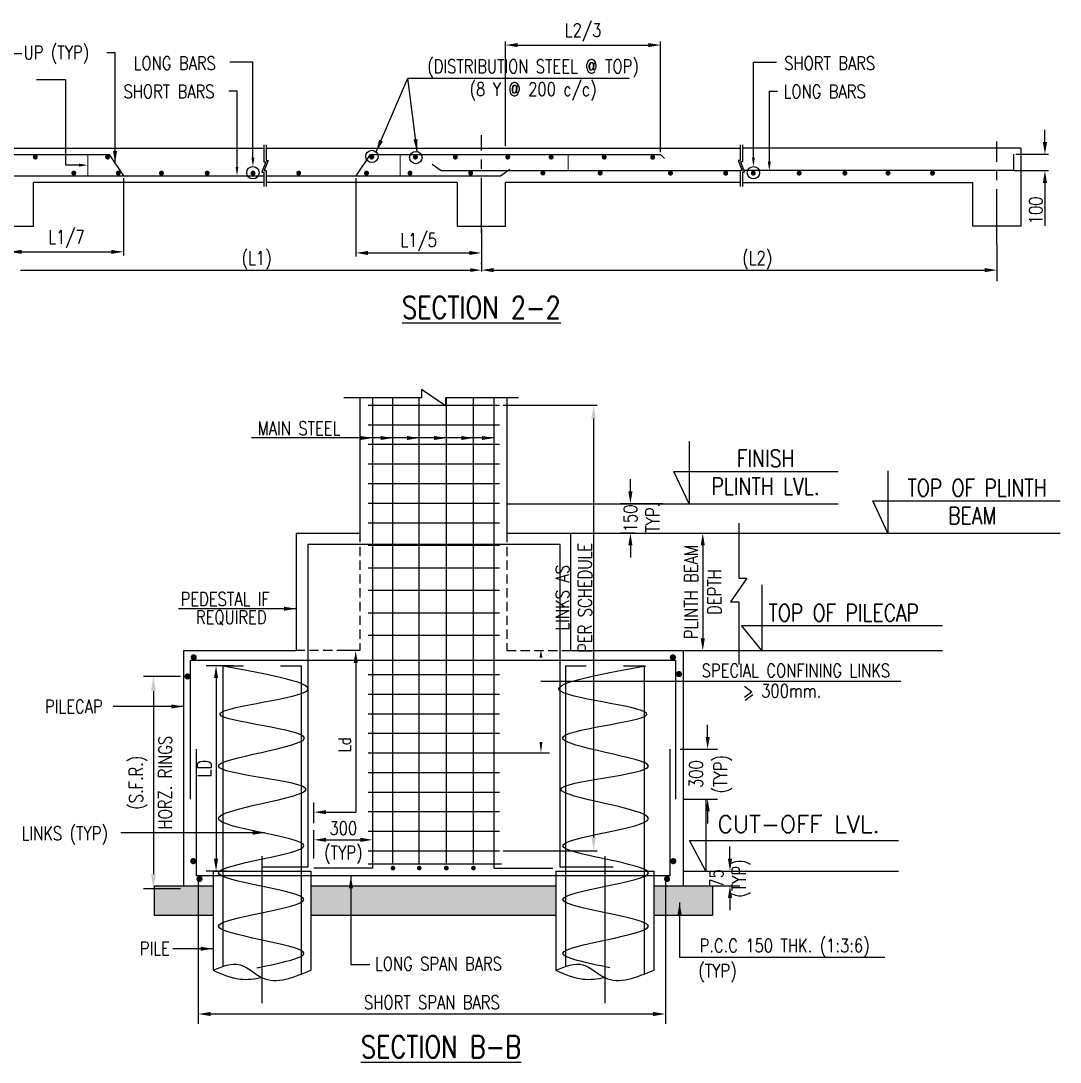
# Model space of a CAD drawing. Extents: x 482149 to 629471, y -388107 to -272741.
# Drawn here: x 585690 to 606910, y -329264 to -308000 of the extents above; entities that cross this region are included whole.
import ezdxf
from ezdxf.enums import TextEntityAlignment as Align
from ezdxf.lldxf.tags import DXFTag

# ---------------------------------------------------------------- set-up
doc = ezdxf.new("R2010")
doc.units = 0
doc.header["$LTSCALE"] = 500
doc.header["$MEASUREMENT"] = 0
doc.linetypes.add('CENTER2', pattern=[1.125, 0.75, -0.125, 0.125, -0.125])
doc.linetypes.add('HIDDEN2', pattern=[0.1875, 0.125, -0.0625])
doc.layers.get('DEFPOINTS').update_dxf_attribs({"color": 4})
for name, color, linetype in [('CEN', 8, 'CENTER'), ('CENTERLINE', 8, 'CENTER2'), ('COL', 1, 'Continuous'), ('DIM', 5, 'Continuous'), ('DIM1', 5, 'Continuous'), ('dimention', 7, 'Continuous'), ('hat', 8, 'Continuous'), ('level', 3, 'Continuous'), ('LEVEL SECTION', 3, 'Continuous'), ('LINK', 2, 'Continuous'), ('other', 5, 'Continuous'), ('P.C.C', 8, 'Continuous'), ('S- PILE', 2, 'HIDDEN'), ('S-CONCRET LINE', 4, 'Continuous'), ('S-DIM-1', 5, 'Continuous'), ('S-R.C.C. PILE', 2, 'HIDDEN'), ('S-R.C.C. PILE CAP', 40, 'Continuous'), ('S-REINFORCEMENT', 6, 'Continuous'), ('S-TEXT-1', 4, 'Continuous'), ('S-TITLE', 6, 'Continuous'), ('TEXT NORMAL', 4, 'Continuous'), ('TXT', 4, 'Continuous'), ('TXT1', 2, 'Continuous')]:
    doc.layers.add(name, color=color, linetype=linetype)
doc.layers.add('FOOTING TEXT', color=1, linetype='Continuous', lineweight=9)
doc.layers.add('LINE', color=253, linetype='Continuous', lineweight=18)
doc.styles.add('ROMAND', font='simplex.shx')
doc.styles.add('ROMANS', font='simplex.shx', dxfattribs={"width": 0.8, "height": 275, "bigfont": 'bigfont.shx'})
doc.styles.add('ROMANS22', font='simplex.shx', dxfattribs={"width": 0.8})
tags = doc.linetypes.add('CENTER', pattern=[2, 1.25, -0.25, 0.25, -0.25]).pattern_tags.tags
tags[10:11] = [DXFTag(74, 4), DXFTag(75, 0), DXFTag(340, '0'), DXFTag(46, 1.0), DXFTag(50, 0.0), DXFTag(44, 0.0), DXFTag(45, 0.0)]
tags[8:9] = [DXFTag(74, 4), DXFTag(75, 0), DXFTag(340, '0'), DXFTag(46, 1.0), DXFTag(50, 0.0), DXFTag(44, 0.0), DXFTag(45, 0.0)]
tags[6:7] = [DXFTag(74, 4), DXFTag(75, 0), DXFTag(340, '0'), DXFTag(46, 1.0), DXFTag(50, 0.0), DXFTag(44, 0.0), DXFTag(45, 0.0)]
tags[4:5] = [DXFTag(74, 4), DXFTag(75, 0), DXFTag(340, '0'), DXFTag(46, 1.0), DXFTag(50, 0.0), DXFTag(44, 0.0), DXFTag(45, 0.0)]
tags = doc.linetypes.add('HIDDEN', pattern=[0.375, 0.25, -0.125]).pattern_tags.tags
tags[6:7] = [DXFTag(74, 4), DXFTag(75, 0), DXFTag(340, '0'), DXFTag(46, 1.0), DXFTag(50, 0.0), DXFTag(44, 0.0), DXFTag(45, 0.0)]
tags[4:5] = [DXFTag(74, 4), DXFTag(75, 0), DXFTag(340, '0'), DXFTag(46, 1.0), DXFTag(50, 0.0), DXFTag(44, 0.0), DXFTag(45, 0.0)]
doc.dimstyles.new('5', dxfattribs={"dimtxt": 250, "dimasz": 250, "dimexe": 60, "dimexo": 60, "dimgap": 150, "dimtad": 1, "dimdec": 0, "dimlfac": 0.2, "dimzin": 0, "dimdsep": 46, "dimtxsty": 'ROMANS', "dimcen": -250, "dimclrd": 5, "dimclre": 5, "dimclrt": 4, "dimadec": 0, "dimazin": 0, "dimtfac": 1, "dimtdec": 0, "dimtix": 1, "dimtofl": 0, "dimtmove": 2, "dimatfit": 3, "dimfxl": 0, "dimtolj": 1, "dimtzin": 0, "dimarcsym": 0})
doc.dimstyles.new('Copy of INT2TIMES', dxfattribs={"dimtxt": 300, "dimasz": 275, "dimexe": 75, "dimexo": 75, "dimgap": 40, "dimtad": 1, "dimdec": 0, "dimlfac": 0.5, "dimrnd": 5, "dimzin": 0, "dimdsep": 46, "dimtxsty": 'ROMANS', "dimcen": -1, "dimclrd": 5, "dimclre": 5, "dimclrt": 4, "dimadec": 0, "dimazin": 0, "dimtfac": 1, "dimtdec": 0, "dimtix": 1, "dimtofl": 0, "dimtmove": 2, "dimatfit": 3, "dimfxl": 0, "dimtolj": 1, "dimtzin": 0, "dimarcsym": 0})
doc.dimstyles.new('Copy(2) of Standard', dxfattribs={"dimtxt": 300, "dimasz": 250, "dimexe": 75, "dimexo": 50, "dimgap": 50, "dimtad": 1, "dimdec": 0, "dimrnd": 5, "dimzin": 0, "dimdsep": 46, "dimtxsty": 'ROMANS', "dimcen": 0, "dimclrd": 5, "dimclre": 5, "dimclrt": 4, "dimadec": 0, "dimazin": 0, "dimtfac": 1, "dimtdec": 0, "dimtofl": 0, "dimtmove": 0, "dimatfit": 3, "dimfxl": 0, "dimtolj": 1, "dimtzin": 0, "dimarcsym": 0})
doc.dimstyles.new('DIM 4-100', dxfattribs={"dimscale": 100, "dimtxt": 2.5, "dimasz": 2.5, "dimexe": 1, "dimexo": 1, "dimgap": 1, "dimtad": 1, "dimdec": 0, "dimlfac": 0.25, "dimzin": 0, "dimdsep": 46, "dimtxsty": 'ROMANS22', "dimcen": 2.5, "dimclrd": 5, "dimclre": 5, "dimclrt": 4, "dimadec": 0, "dimazin": 0, "dimtfac": 1, "dimtdec": 0, "dimtmove": 0, "dimatfit": 3, "dimfxl": 0, "dimtolj": 1, "dimtzin": 0, "dimarcsym": 0})
doc.dimstyles.new('dim100', dxfattribs={"dimtxt": 250, "dimasz": 250, "dimexe": 200, "dimexo": 200, "dimgap": 100, "dimtad": 1, "dimdec": 0, "dimzin": 0, "dimdsep": 46, "dimtxsty": 'ROMANS', "dimcen": 0, "dimclrd": 5, "dimclre": 5, "dimclrt": 4, "dimadec": 0, "dimazin": 0, "dimtfac": 1, "dimtdec": 0, "dimtix": 1, "dimtofl": 0, "dimtmove": 2, "dimatfit": 3, "dimfxl": 0, "dimtolj": 1, "dimtzin": 0, "dimlwd": -1, "dimlwe": -1, "dimarcsym": 0})
doc.dimstyles.new('dim25', dxfattribs={"dimtxt": 250, "dimasz": 250, "dimexe": 200, "dimexo": 200, "dimgap": 100, "dimtad": 1, "dimdec": 0, "dimlfac": 0.25, "dimzin": 0, "dimdsep": 46, "dimtxsty": 'ROMANS', "dimcen": 0, "dimclrd": 5, "dimclre": 5, "dimclrt": 4, "dimadec": 0, "dimazin": 0, "dimtfac": 1, "dimtdec": 0, "dimtix": 1, "dimtofl": 0, "dimtmove": 2, "dimatfit": 3, "dimfxl": 0, "dimtolj": 1, "dimtzin": 0, "dimlwd": -1, "dimlwe": -1, "dimarcsym": 0})
doc.dimstyles.new('dim33.33', dxfattribs={"dimtxt": 250, "dimasz": 250, "dimexe": 200, "dimexo": 200, "dimgap": 100, "dimtad": 1, "dimdec": 0, "dimlfac": 0.333331, "dimzin": 0, "dimdsep": 46, "dimtxsty": 'ROMANS', "dimcen": 0, "dimclrd": 5, "dimclre": 5, "dimclrt": 4, "dimadec": 0, "dimazin": 0, "dimtfac": 1, "dimtdec": 0, "dimtix": 1, "dimtofl": 0, "dimtmove": 2, "dimatfit": 3, "dimfxl": 0, "dimtolj": 1, "dimtzin": 0, "dimlwd": -1, "dimlwe": -1, "dimarcsym": 0})
doc.dimstyles.new('INT1', dxfattribs={"dimtxt": 250, "dimasz": 250, "dimexe": 150, "dimexo": 60, "dimgap": 75, "dimtad": 1, "dimdec": 0, "dimzin": 0, "dimdsep": 46, "dimtxsty": 'ROMANS', "dimcen": -250, "dimclrd": 5, "dimclre": 5, "dimclrt": 4, "dimadec": 0, "dimazin": 0, "dimtfac": 1, "dimtdec": 0, "dimtix": 1, "dimtofl": 0, "dimtmove": 2, "dimatfit": 3, "dimfxl": 0, "dimtolj": 1, "dimtzin": 0, "dimarcsym": 0})

# ---------------------------------------------------------------- blocks, each defined once
blk = doc.blocks.new('*D193')
at = {"layer": 'DEFPOINTS', "color": 0}
for p in [(598136, -317861), (598998, -317861), (598425, -318461)]:
    blk.add_point(p, dxfattribs=at)
at = {"layer": 'S-DIM-1', "color": 5}
for p, q in [((598136, -317611), (598136, -317361)), ((598798, -317861), (597936, -317861)), ((598225, -318461), (597936, -318461)), ((598136, -318711), (598136, -318961))]:
    blk.add_line(p, q, dxfattribs=at)
for points in [[(598094, -317611), (598178, -317611), (598136, -317861)], [(598178, -318711), (598094, -318711), (598136, -318461)]]:
    blk.add_solid(points, dxfattribs=at)
at = {"layer": 'S-DIM-1', "color": 4, "insert": (598136, -318161), "char_height": 275, "attachment_point": 5, "rotation": 90, "style": 'ROMANS'}
blk.add_mtext('\\A1;150', dxfattribs=at)
blk = doc.blocks.new('*D194')
at = {"layer": 'DEFPOINTS', "color": 0}
for p in [(589313, -325364), (598850, -325364), (598850, -328280)]:
    blk.add_point(p, dxfattribs=at)
at = {"layer": 'S-DIM-1', "color": 5}
for p, q in [((589313, -325564), (589313, -328480)), ((598850, -325564), (598850, -328480)), ((589563, -328280), (598600, -328280))]:
    blk.add_line(p, q, dxfattribs=at)
for points in [[(589563, -328239), (589563, -328322), (589313, -328280)], [(598600, -328322), (598600, -328239), (598850, -328280)]]:
    blk.add_solid(points, dxfattribs=at)
at = {"layer": 'S-DIM-1', "color": 4, "insert": (594082, -328043), "char_height": 275, "attachment_point": 5, "style": 'ROMANS'}
blk.add_mtext('\\A1;SHORT SPAN BARS', dxfattribs=at)
blk = doc.blocks.new('*D195')
at = {"layer": 'DEFPOINTS', "color": 0}
for p in [(590234, -321171), (589676, -325361), (590092, -325361)]:
    blk.add_point(p, dxfattribs=at)
at = {"layer": 'S-DIM-1', "color": 5}
for p, q in [((590034, -321171), (589476, -321171)), ((589676, -321421), (589676, -325111)), ((589892, -325361), (589476, -325361))]:
    blk.add_line(p, q, dxfattribs=at)
for points in [[(589717, -321421), (589634, -321421), (589676, -321171)], [(589634, -325111), (589717, -325111), (589676, -325361)]]:
    blk.add_solid(points, dxfattribs=at)
at = {"layer": 'S-DIM-1', "color": 4, "insert": (589438, -323266), "char_height": 275, "attachment_point": 5, "rotation": 90, "style": 'ROMANS'}
blk.add_mtext('\\A1;LD', dxfattribs=at)
blk = doc.blocks.new('*D196')
at = {"layer": 'DEFPOINTS', "color": 0}
for p in [(599214, -325361), (600169, -325361), (599214, -325661)]:
    blk.add_point(p, dxfattribs=at)
at = {"layer": 'S-DIM-1', "color": 5}
for p, q in [((600169, -325111), (600169, -324861)), ((599414, -325361), (600369, -325361)), ((599414, -325661), (600369, -325661)), ((600169, -325911), (600169, -326161))]:
    blk.add_line(p, q, dxfattribs=at)
for points in [[(600127, -325111), (600211, -325111), (600169, -325361)], [(600211, -325911), (600127, -325911), (600169, -325661)]]:
    blk.add_solid(points, dxfattribs=at)
at = {"layer": 'S-DIM-1', "color": 4, "insert": (600169, -325511), "char_height": 275, "attachment_point": 5, "rotation": 90, "style": 'ROMANS'}
blk.add_mtext('\\A1;75\\P(TYP)', dxfattribs=at)
blk = doc.blocks.new('*D199')
at = {"layer": 'DEFPOINTS', "color": 0}
for p in [(598955, -318461), (598955, -320861), (599613, -320861)]:
    blk.add_point(p, dxfattribs=at)
at = {"layer": 'S-DIM-1', "color": 5}
for p, q in [((599155, -318461), (599813, -318461)), ((599613, -318711), (599613, -320611)), ((599155, -320861), (599813, -320861))]:
    blk.add_line(p, q, dxfattribs=at)
for points in [[(599655, -318711), (599572, -318711), (599613, -318461)], [(599572, -320611), (599655, -320611), (599613, -320861)]]:
    blk.add_solid(points, dxfattribs=at)
at = {"layer": 'S-DIM-1', "color": 4, "char_height": 275, "attachment_point": 5, "rotation": 90, "style": 'ROMANS'}
for s, insert in [('\\A1;PLINTH BEAM ', (599376, -319661)), ('DEPTH', (599851, -319661))]:
    blk.add_mtext(s, dxfattribs=dict(at, insert=insert))
blk = doc.blocks.new('*D200')
at = {"layer": 'DEFPOINTS', "color": 0}
for p in [(592874, -324724), (591674, -325302), (592874, -325302)]:
    blk.add_point(p, dxfattribs=at)
at = {"layer": 'S-DIM-1', "color": 5}
for p, q in [((591674, -325102), (591674, -324524)), ((592874, -325102), (592874, -324524)), ((591924, -324724), (592624, -324724))]:
    blk.add_line(p, q, dxfattribs=at)
for points in [[(591924, -324682), (591924, -324765), (591674, -324724)], [(592624, -324765), (592624, -324682), (592874, -324724)]]:
    blk.add_solid(points, dxfattribs=at)
at = {"layer": 'S-DIM-1', "color": 4, "char_height": 275, "attachment_point": 5, "style": 'ROMANS'}
for s, insert in [('\\A1;300', (592274, -324486)), ('(TYP)', (592274, -325033))]:
    blk.add_mtext(s, dxfattribs=dict(at, insert=insert))
blk = doc.blocks.new('*D208')
at = {"layer": 'DEFPOINTS', "color": 0}
for p in [(595462, -315848), (595462, -324948), (597385, -324948)]:
    blk.add_point(p, dxfattribs=at)
at = {"layer": 'DIM', "color": 5, "lineweight": -2, "ltscale": 2}
for p, q in [((595537, -315848), (597460, -315848)), ((597385, -316123), (597385, -324673)), ((595537, -324948), (597460, -324948))]:
    blk.add_line(p, q, dxfattribs=at)
at = {"layer": 'DIM', "color": 5}
for points in [[(597431, -316123), (597339, -316123), (597385, -315848)], [(597339, -324673), (597431, -324673), (597385, -324948)]]:
    blk.add_solid(points, dxfattribs=at)
at = {"layer": 'DIM', "color": 4, "insert": (596979, -319780), "char_height": 275, "attachment_point": 5, "rotation": 90, "style": 'ROMANS'}
blk.add_mtext('\\A1;LINKS AS \\PPER SCHEDULE', dxfattribs=at)
blk = doc.blocks.new('*D209')
at = {"layer": 'DEFPOINTS', "color": 0}
for p in [(598949, -322874), (599713, -322874), (599014, -323891)]:
    blk.add_point(p, dxfattribs=at)
at = {"layer": 'S-DIM-1', "color": 5}
for p, q in [((599713, -322624), (599713, -322374)), ((599149, -322874), (599913, -322874)), ((599214, -323891), (599913, -323891)), ((599713, -324141), (599713, -324391))]:
    blk.add_line(p, q, dxfattribs=at)
for points in [[(599672, -322624), (599755, -322624), (599713, -322874)], [(599755, -324141), (599672, -324141), (599713, -323891)]]:
    blk.add_solid(points, dxfattribs=at)
at = {"layer": 'S-DIM-1', "color": 4, "char_height": 275, "attachment_point": 5, "rotation": 90, "style": 'ROMANS'}
for s, insert in [('\\A1;300', (599476, -323382)), ('(TYP)', (600023, -323382))]:
    blk.add_mtext(s, dxfattribs=dict(at, insert=insert))
blk = doc.blocks.new('*D210')
at = {"layer": 'DEFPOINTS', "color": 0}
for p in [(589150, -321388), (588398, -325722), (589150, -325722)]:
    blk.add_point(p, dxfattribs=at)
at = {"layer": 'DIM1', "color": 5, "linetype": 'ByBlock'}
for p, q in [((588950, -321388), (588198, -321388)), ((588398, -321688), (588398, -325422)), ((588950, -325722), (588198, -325722))]:
    blk.add_line(p, q, dxfattribs=at)
at = {"layer": 'DIM1', "color": 5}
for points in [[(588448, -321688), (588348, -321688), (588398, -321388)], [(588348, -325422), (588448, -325422), (588398, -325722)]]:
    blk.add_solid(points, dxfattribs=at)
at = {"layer": 'DIM1', "color": 4, "char_height": 275, "attachment_point": 5, "rotation": 90, "style": 'ROMANS'}
for s, insert in [('HORZ. RINGS', (588636, -323555)), ('\\A1;(S.F.R.)', (588089, -323555))]:
    blk.add_mtext(s, dxfattribs=dict(at, insert=insert))
blk = doc.blocks.new('*D467')
at = {"layer": 'DEFPOINTS', "color": 0}
for p in [(605619, -312530), (595094, -313121), (605619, -313091)]:
    blk.add_point(p, dxfattribs=at)
at = {"layer": 'DIM', "color": 5, "lineweight": -2}
for p, q in [((605619, -312680), (605619, -313241)), ((595094, -312971), (595094, -312941)), ((595344, -313091), (605369, -313091))]:
    blk.add_line(p, q, dxfattribs=at)
at = {"layer": 'DIM', "color": 5}
for points in [[(595344, -313049), (595344, -313133), (595094, -313091)], [(605369, -313133), (605369, -313049), (605619, -313091)]]:
    blk.add_solid(points, dxfattribs=at)
blk = doc.blocks.new('*D468')
at = {"layer": 'DEFPOINTS', "color": 0}
for p in [(598753, -308496), (595584, -310603), (598753, -310731)]:
    blk.add_point(p, dxfattribs=at)
at = {"layer": 'TXT', "color": 5, "linetype": 'ByBlock', "lineweight": -2}
for p, q in [((595584, -310553), (595584, -308421)), ((598753, -310681), (598753, -308421))]:
    blk.add_line(p, q, dxfattribs=at)
at = {"layer": 'TXT', "color": 5, "lineweight": -2}
blk.add_line((595834, -308496), (598503, -308496), dxfattribs=at)
at = {"layer": 'TXT', "color": 5}
for points in [[(595834, -308454), (595834, -308537), (595584, -308496)], [(598503, -308537), (598503, -308454), (598753, -308496)]]:
    blk.add_solid(points, dxfattribs=at)
at = {"layer": 'TXT', "color": 4, "insert": (597169, -308236), "char_height": 275, "attachment_point": 5, "style": 'ROMANS'}
blk.add_mtext('\\A1;{L2/3}', dxfattribs=at)
blk = doc.blocks.new('*D469')
at = {"layer": 'DEFPOINTS', "color": 0}
for p in [(592531, -311163), (595094, -312193), (595094, -312740)]:
    blk.add_point(p, dxfattribs=at)
at = {"layer": 'DIM', "color": 5, "lineweight": -2}
for p, q in [((592531, -311213), (592531, -312815)), ((595094, -312243), (595094, -312815)), ((592781, -312740), (594844, -312740))]:
    blk.add_line(p, q, dxfattribs=at)
at = {"layer": 'DIM', "color": 5}
for points in [[(592781, -312699), (592781, -312782), (592531, -312740)], [(594844, -312782), (594844, -312699), (595094, -312740)]]:
    blk.add_solid(points, dxfattribs=at)
at = {"layer": 'DIM', "color": 4, "insert": (593812, -312521), "char_height": 275, "attachment_point": 5, "style": 'ROMANS'}
blk.add_mtext('\\A1;L1/5', dxfattribs=at)
blk = doc.blocks.new('*D470')
at = {"layer": 'DEFPOINTS', "color": 0}
for p in [(587785, -311163), (585458, -312562), (587785, -312718)]:
    blk.add_point(p, dxfattribs=at)
at = {"layer": 'DIM', "color": 5, "lineweight": -2}
for p, q in [((587785, -311213), (587785, -312793)), ((585458, -312612), (585458, -312793)), ((585708, -312718), (587535, -312718))]:
    blk.add_line(p, q, dxfattribs=at)
at = {"layer": 'DIM', "color": 5}
for points in [[(585708, -312677), (585708, -312760), (585458, -312718)], [(587535, -312760), (587535, -312677), (587785, -312718)]]:
    blk.add_solid(points, dxfattribs=at)
at = {"layer": 'DIM', "color": 4, "insert": (586621, -312459), "char_height": 275, "attachment_point": 5, "style": 'ROMANS'}
blk.add_mtext('\\A1;{L1/7}', dxfattribs=at)
blk = doc.blocks.new('*D473')
at = {"layer": 'DEFPOINTS', "color": 0}
for p in [(605957, -310725), (605912, -311060), (606599, -311060)]:
    blk.add_point(p, dxfattribs=at)
at = {"layer": 'DIM', "color": 5, "lineweight": -2}
for p, q in [((606599, -310475), (606599, -310225)), ((606007, -310725), (606674, -310725)), ((605962, -311060), (606674, -311060)), ((606599, -311310), (606599, -312184))]:
    blk.add_line(p, q, dxfattribs=at)
at = {"layer": 'DIM', "color": 5}
for points in [[(606557, -310475), (606641, -310475), (606599, -310725)], [(606641, -311310), (606557, -311310), (606599, -311060)]]:
    blk.add_solid(points, dxfattribs=at)
at = {"layer": 'DIM', "color": 4, "insert": (606412, -311872), "char_height": 275, "attachment_point": 5, "rotation": 90, "style": 'ROMANS'}
blk.add_mtext('\\A1;100', dxfattribs=at)

msp = doc.modelspace()

# ---------------------------------------------------------------- hatches: boundary and pattern name
at = {"layer": 'P.C.C', "linetype": 'Continuous'}
h = msp.add_hatch(dxfattribs=at)
h.set_pattern_fill('AR-CONC', color=8, scale=60, style=0)
h.set_pattern_definition([(50, (-933148.6, -495933.2), (430.35611, -37.65128), [45, -495]), (355, (-933148.6, -495933.2), (-83.2508, 451.31528), [36, -396]), (100.4514, (-933112.75, -495936.35), (347.10563, 413.66373), [38.24411, -420.68527]), (46.1842, (-933148.6, -495813.2), (640.34463, -99.3114), [67.5, -742.5]), (96.6356, (-933095.25, -495821.5), (560.79762, 584.47072), [57.36617, -631.0278]), (351.1842, (-933148.6, -495813.2), (560.79717, 584.47116), [54, -594]), (21, (-933088.6, -495843.2), (358.14423, -241.571334), [45, -495]), (326, (-933088.6, -495843.2), (145.9892, 435.09003), [36, -396]), (71.4514, (-933058.77, -495863.34), (504.13358, 193.5183), [38.24411, -420.68527]), (37.5, (-933148.62, -495933.21), (7.295913, 199.736312), [0, -391.2, 0, -402, 0, -397.5]), (7.5, (-933148.62, -495933.2), (157.841722, 236.647027), [0, -229.2, 0, -382.2, 0, -151.5]), (327.5, (-933282.42, -495933.21), (320.293462, -13.532923), [0, -150, 0, -468, 0, -621]), (317.5, (-933342.42, -495933.2), (349.9117, 60.06299), [0, -195, 0, -310.8, 0, -441])])
h.paths.add_polyline_path([(596614.181, -326260.992), (596614.181, -325660.992), (591614.181, -325660.992), (591614.181, -326260.992)])
h.paths.add_polyline_path([(589614.181, -326260.992), (589614.181, -325660.992), (589014.181, -325660.992), (588414.181, -325660.992), (588414.181, -326260.992)])
h.paths.add_polyline_path([(598614.181, -326260.992), (599814.181, -326260.992), (599814.181, -325660.992), (599214.181, -325660.992), (598614.181, -325660.992)])

# ---------------------------------------------------------------- linework, layer by layer
at = {"layer": 'CEN', "linetype": 'Continuous'}
msp.add_line((595461.989, -322947.83), (596480.989, -322947.83), dxfattribs=at)
at = {"layer": 'CENTERLINE', "ltscale": 3}
for p, q in [((595093.528, -312333.063), (595093.528, -310335.781)), ((605619.281, -312565.988), (605619.281, -310461.265))]:
    msp.add_line(p, q, dxfattribs=at)
at = {"layer": 'COL', "linetype": 'Continuous', "const_width": 48}
for points in [[(593261.957, -325301.992, 1), (593309.957, -325301.992, 1)], [(593800.374, -325301.992, 1), (593848.374, -325301.992, 1)], [(594355.2, -325301.992, 1), (594403.2, -325301.992, 1)], [(594907.812, -325301.992, 1), (594955.812, -325301.992, 1)]]:
    msp.add_lwpolyline(points, format="xyb", close=True, dxfattribs=at)
at = {"layer": 'DIM', "color": 5}
for p, q in [((590429.372, -308841.349), (589959.202, -308841.349)), ((600647.424, -308841.349), (601117.594, -308841.349)), ((586606.867, -309207.425), (586013.764, -309207.425)), ((590103.993, -309433.986), (589936.435, -309433.986)), ((600972.804, -309433.986), (601140.362, -309433.986)), ((586880.369, -310946.94), (586606.867, -310946.94)), ((592515.316, -320860.992), (592328.316, -320860.992)), ((592528.316, -321110.992), (592528.316, -324159.205)), ((591674.181, -324385.208), (591674.181, -323959.205)), ((591924.181, -324159.205), (592528.316, -324159.205))]:
    msp.add_line(p, q, dxfattribs=at)
at = {"layer": 'DIM'}
for p, q in [((590429.372, -310795.016), (590429.372, -308841.349)), ((600647.424, -310795.016), (600647.424, -308841.349)), ((586606.867, -310946.94), (586606.867, -309207.425)), ((590103.993, -310982.383), (590103.993, -309433.986)), ((600972.804, -310876.971), (600972.804, -309433.986)), ((595093.528, -312580.64), (595093.528, -313120.99)), ((585683.443, -313090.905), (594867.6, -313090.905)), ((596310.021, -321484.359), (603655.844, -321484.359))]:
    msp.add_line(p, q, dxfattribs=at)
at = {"layer": 'DIM', "color": 8}
for points in [[(590651.648, -310529.64), (590651.648, -310882.728), (590692.319, -310882.728), (590612.627, -311088.416), (590651.648, -311088.416), (590651.648, -311385.64)], [(590698.148, -310529.591), (590698.148, -310853.228), (590738.819, -310853.228), (590659.127, -311058.916), (590698.148, -311058.916), (590698.148, -311385.407)], [(600378.648, -310529.591), (600378.648, -310853.228), (600337.978, -310853.228), (600417.67, -311058.916), (600378.648, -311058.916), (600378.648, -311385.407)], [(600425.148, -310529.64), (600425.148, -310882.728), (600384.478, -310882.728), (600464.17, -311088.416), (600425.148, -311088.416), (600425.148, -311385.64)], [(595848.122, -315695.334), (594357.589, -315695.334), (594357.589, -315861.699), (593870.773, -315528.97), (593870.773, -315695.334), (592282.478, -315695.334)]]:
    msp.add_lwpolyline(points, dxfattribs=at)
at = {"layer": 'DIM', "flags": 128}
msp.add_lwpolyline([(596310.021, -322724.553, 61.213, 0, 0), (596310.021, -322947.83, 0, 0, 0), (596310.021, -321835.798, 0, 0, 0), (596310.021, -320848.113, 0, 61.213, 0), (596310.021, -321001.043, 0, 0, 0)], format="xyseb", dxfattribs=at)
at = {"layer": 'DIM'}
msp.add_solid([(594867.6, -313053.243), (594867.6, -313128.552), (595093.528, -313090.905)], dxfattribs=at)
at = {"layer": 'DIM', "color": 5}
for points in [[(592486.649, -321110.992), (592569.982, -321110.992), (592528.316, -320860.992)], [(591924.181, -324117.539), (591924.181, -324200.872), (591674.181, -324159.205)]]:
    msp.add_solid(points, dxfattribs=at)
at = {"layer": 'dimention', "color": 5, "linetype": 'ByBlock'}
msp.add_line((605619.281, -312565.988), (605619.281, -313316.82), dxfattribs=at)
at = {"layer": 'dimention', "color": 5}
for points in [[(590399.326, -310795.016), (590459.407, -310795.016), (590429.372, -310975.275)], [(600677.471, -310795.016), (600617.39, -310795.016), (600647.424, -310975.275)], [(590073.949, -310984.869), (590134.039, -310984.869), (590103.993, -311165.137)], [(601002.847, -310879.457), (600942.757, -310879.457), (600972.804, -311059.724)]]:
    msp.add_solid(points, dxfattribs=at)
at = {"layer": 'dimention', "color": 5, "linetype": 'ByBlock'}
msp.add_solid([(605393.354, -313053.243), (605393.354, -313128.552), (605619.281, -313090.905)], dxfattribs=at)
at = {"layer": 'FOOTING TEXT', "ltscale": 120, "const_width": 62.5}
for points in [[(589189.912, -320998.396, -1), (589252.412, -320998.396, -1)], [(599034.08, -320998.396, 1), (598971.58, -320998.396, 1)], [(599097.447, -321339.152, 1), (599159.947, -321339.152, 1)], [(589061.833, -321387.832, 1), (589124.333, -321387.832, 1)], [(589181.05, -325159.511, 1), (589243.55, -325159.511, 1)], [(598980.465, -325159.511, 1), (599042.965, -325159.511, 1)], [(589307.359, -325523.088, 1), (589369.859, -325523.088, 1)], [(598916.615, -325523.088, -1), (598854.115, -325523.088, -1)]]:
    msp.add_lwpolyline(points, format="xyb", close=True, dxfattribs=at)
at = {"layer": 'hat'}
for centre in [(592858.191, -310768.649), (593755.103, -310792.035), (590429.372, -311101.712), (600647.424, -311101.712)]:
    msp.add_circle(centre, 126.431, dxfattribs=at)
at = {"layer": 'level', "color": 2}
for points in [[(599332.301, -316588.199), (599332.301, -317860.992), (599025.369, -317201.355), (602380.723, -317201.355)], [(603394.866, -317188.199), (603394.866, -318460.992), (603087.934, -317801.355), (606910.289, -317801.355)], [(600820.284, -319520.059), (600820.284, -320860.992), (600402.678, -320348.365), (604507.387, -320348.365)]]:
    msp.add_lwpolyline(points, dxfattribs=at)
at = {"layer": 'LEVEL SECTION'}
msp.add_lwpolyline([(599678.282, -323910.466), (599678.282, -325360.992), (599344.197, -324735.905), (603611.685, -324735.905)], dxfattribs=at)
at = {"layer": 'LINE'}
for p, q in [((587060.627, -310731.242), (587060.627, -311162.651)), ((593437.65, -310731.242), (593437.65, -311162.651)), ((596863.367, -310731.242), (596863.367, -311056.557))]:
    msp.add_line(p, q, dxfattribs=at)
at = {"layer": 'LINK'}
for p, q in [((592781.443, -315847.83), (595461.989, -315847.83)), ((592781.443, -316247.83), (595461.989, -316247.83)), ((592781.443, -316647.83), (595461.989, -316647.83)), ((592781.443, -317047.83), (595461.989, -317047.83)), ((592781.443, -317447.83), (595461.989, -317447.83)), ((592781.443, -317847.83), (595461.989, -317847.83)), ((592781.443, -318247.83), (595461.989, -318247.83)), ((592781.443, -318707.83), (595461.989, -318707.83)), ((592781.443, -319167.83), (595461.989, -319167.83)), ((592781.443, -319627.83), (595461.989, -319627.83)), ((592781.443, -320087.83), (595461.989, -320087.83)), ((592781.443, -320547.83), (595461.989, -320547.83)), ((592781.443, -321347.83), (595461.989, -321347.83)), ((592781.443, -321747.83), (595461.989, -321747.83)), ((592781.443, -322147.83), (595461.989, -322147.83)), ((592781.443, -322547.83), (595461.989, -322547.83)), ((592781.443, -322947.83), (595461.989, -322947.83)), ((592781.443, -323347.83), (595461.989, -323347.83)), ((592781.443, -323747.83), (595461.989, -323747.83)), ((592781.443, -324147.83), (595461.989, -324147.83)), ((592781.443, -324547.83), (595461.989, -324547.83)), ((592781.443, -324947.83), (595461.989, -324947.83))]:
    msp.add_line(p, q, dxfattribs=at)
at = {"layer": 'other'}
msp.add_solid([(586880.369, -310916.908), (586880.369, -310976.987), (587060.627, -310946.94)], dxfattribs=at)
at = {"layer": 'P.C.C', "color": 8, "linetype": 'Continuous'}
for p, q in [((588414.181, -325660.992), (588414.181, -326260.992)), ((588414.181, -325660.992), (589014.181, -325660.992)), ((599214.181, -325660.992), (599814.181, -325660.992)), ((599814.181, -325660.992), (599814.181, -326260.992)), ((588414.181, -326260.992), (589614.181, -326260.992)), ((591614.181, -326260.992), (596614.181, -326260.992)), ((598614.181, -326260.992), (599814.181, -326260.992))]:
    msp.add_line(p, q, dxfattribs=at)
at = {"layer": 'S- PILE', "color": 8, "linetype": 'Continuous'}
for points in [[(590509.732, -327336.369), (591470.566, -327035.775), (589725.474, -326489.49), (591470.561, -325943.082), (589725.476, -325396.187), (591470.672, -324847.422), (589723.247, -324290.872), (591513.988, -323691.436), (589724.048, -323221.219), (591480.157, -322645.702), (589758.17, -322167.708), (591507.759, -321697.871), (589779.274, -321173.937)], [(597718.63, -327336.369), (596757.796, -327035.775), (598502.888, -326489.49), (596757.801, -325943.082), (598502.886, -325396.187), (596757.69, -324847.422), (598505.115, -324290.872), (596714.374, -323691.436), (598504.314, -323221.219), (596748.205, -322645.702), (598470.192, -322167.708), (596720.603, -321697.871), (598449.088, -321173.937)]]:
    msp.add_spline(points, degree=3, dxfattribs=at)
at = {"layer": 'S-CONCRET LINE', "color": 130}
for p, q in [((584966.259, -310602.941), (590651.648, -310602.941)), ((590698.148, -310602.941), (600378.648, -310602.941)), ((606110.537, -310602.941), (600425.148, -310602.941)), ((606110.537, -310602.941), (606110.537, -312192.585)), ((585948.762, -312192.585), (585948.762, -311304.256)), ((590651.648, -311304.256), (585948.762, -311304.256)), ((594601.856, -311304.256), (590698.148, -311304.256)), ((594601.856, -311304.256), (594601.856, -312192.585)), ((600378.648, -311304.256), (595584.359, -311304.256)), ((595584.359, -312192.585), (595584.359, -311304.256)), ((600425.148, -311304.256), (605128.034, -311304.256)), ((605128.034, -312192.585), (605128.034, -311304.256)), ((584966.259, -312192.585), (585948.762, -312192.585)), ((594601.856, -312192.585), (595584.359, -312192.585)), ((606110.537, -312192.585), (605128.034, -312192.585))]:
    msp.add_line(p, q, dxfattribs=at)
at = {"layer": 'S-CONCRET LINE', "color": 130, "linetype": 'Continuous'}
for p, q in [((592614.181, -315695.334), (592614.181, -318460.992)), ((595614.181, -315695.334), (595614.181, -318460.992)), ((591314.181, -318460.992), (592614.181, -318460.992)), ((591314.181, -318460.992), (591314.181, -320860.992)), ((595614.181, -318460.992), (596914.181, -318460.992)), ((596914.181, -318460.992), (600348.542, -318460.992)), ((596914.181, -318460.992), (596914.181, -320860.992)), ((589014.181, -320860.992), (591314.181, -320860.992)), ((589014.181, -320860.992), (589014.181, -325660.992)), ((596914.181, -320860.992), (600348.542, -320860.992))]:
    msp.add_line(p, q, dxfattribs=at)
at = {"layer": 'S-CONCRET LINE', "color": 4, "linetype": 'Continuous'}
for p, q in [((599214.181, -320860.992), (599214.181, -325660.992)), ((589014.181, -325660.992), (589614.181, -325660.992)), ((591614.181, -325660.992), (596614.181, -325660.992)), ((598614.181, -325660.992), (599214.181, -325660.992))]:
    msp.add_line(p, q, dxfattribs=at)
at = {"layer": 'S-R.C.C. PILE', "color": 8, "linetype": 'CENTER2', "ltscale": 8}
for p, q in [((590614.181, -325058.593), (590614.181, -328115.579)), ((597614.181, -325058.593), (597614.181, -328115.579))]:
    msp.add_line(p, q, dxfattribs=at)
at = {"layer": 'S-R.C.C. PILE', "color": 8, "linetype": 'HIDDEN', "ltscale": 2}
for p, q in [((589614.181, -325360.992), (589614.181, -327385.43)), ((591614.181, -325360.992), (591614.181, -327385.43)), ((596614.181, -325360.992), (596614.181, -327385.43)), ((598614.181, -325360.992), (598614.181, -327385.43))]:
    msp.add_line(p, q, dxfattribs=at)
at = {"layer": 'S-R.C.C. PILE', "color": 8, "linetype": 'HIDDEN', "ltscale": 8}
for p, q in [((589614.181, -325360.992), (591614.181, -325360.992)), ((596614.181, -325360.992), (598614.181, -325360.992))]:
    msp.add_line(p, q, dxfattribs=at)
at = {"layer": 'S-R.C.C. PILE', "color": 8, "linetype": 'HIDDEN', "ltscale": 2}
msp.add_spline([(589614.181, -327385.43), (590167.065, -327274.45), (590614.181, -327536.549), (591614.181, -327385.43)], degree=3, dxfattribs=at)
for points, knots in [([(596614.181, -327385.43), (596805.576, -327306.912), (597172.876, -327156.229), (597731.674, -327752.283), (598262.928, -327531.444), (598614.181, -327385.43)], [0, 0, 0, 0, 563.912213843, 1082.186594709, 2093.54048626, 2093.54048626, 2093.54048626, 2093.54048626]), ([(589614.181, -327385.43), (589795.669, -327467.621), (590116.846, -327613.071), (590464.389, -327559.468), (590614.181, -327536.549)], [0, 0, 0, 0, 145.596522581, 257.659593306, 257.659593306, 257.659593306, 257.659593306]), ([(596614.181, -327385.43), (596795.669, -327467.621), (597116.846, -327613.071), (597464.389, -327559.468), (597614.181, -327536.549)], [0, 0, 0, 0, 145.596522581, 257.659593306, 257.659593306, 257.659593306, 257.659593306])]:
    msp.add_open_spline(points, degree=3, knots=knots, dxfattribs=at)
at = {"layer": 'S-R.C.C. PILE CAP', "color": 8, "linetype": 'HIDDEN2', "ltscale": 3}
for points in [[(592614.181, -318460.992), (592614.181, -320860.992), (591314.181, -320860.992)], [(595614.181, -318460.992), (595614.181, -320860.992), (596914.181, -320860.992)]]:
    msp.add_lwpolyline(points, dxfattribs=at)
at = {"layer": 'S-REINFORCEMENT'}
for p, q in [((585067.868, -310731.242), (587493.989, -310731.242)), ((587493.989, -310731.242), (587784.694, -311162.651)), ((592821.369, -310731.242), (592530.673, -311162.651)), ((592821.369, -310731.242), (598752.67, -310731.242)), ((598752.67, -310731.242), (598828.755, -310812.766)), ((605956.641, -310724.829), (605956.641, -311059.724)), ((594266.221, -311056.557), (600378.648, -311056.557)), ((605956.641, -311059.724), (600453.053, -311059.724)), ((585120.155, -311162.651), (590651.648, -311162.651)), ((590698.148, -311162.651), (595483.167, -311162.651)), ((592874.181, -325301.992), (592874.181, -315695.334)), ((593285.957, -325216.258), (593285.957, -315695.334)), ((593824.374, -325216.258), (593824.374, -315695.334)), ((594379.2, -325216.258), (594379.2, -315695.334)), ((594931.812, -325216.258), (594931.812, -315695.334)), ((595354.181, -325301.992), (595354.181, -315695.334)), ((599065.767, -321060.992), (589157.264, -321060.992)), ((589157.264, -323890.744), (589157.264, -321060.992)), ((599065.767, -323890.744), (599065.767, -321060.992)), ((589275.913, -325460.992), (589275.913, -322873.608)), ((598948.97, -325460.992), (598948.97, -322873.608)), ((592874.181, -325301.992), (591674.181, -325301.992)), ((592783.844, -325216.258), (595506.975, -325216.258)), ((595354.181, -325301.992), (596554.181, -325301.992)), ((598948.97, -325460.992), (589275.913, -325460.992))]:
    msp.add_line(p, q, dxfattribs=at)
at = {"layer": 'S-REINFORCEMENT', "linetype": 'ByBlock', "ltscale": 6}
for p, q in [((594275.596, -311063.012), (594085.634, -310932.223)), ((595483.167, -311162.651), (595673.128, -311031.861))]:
    msp.add_line(p, q, dxfattribs=at)
at = {"layer": 'S-REINFORCEMENT', "color": 5, "linetype": 'HIDDEN', "ltscale": 2}
for p, q in [((589814.181, -321171.393), (589814.181, -327308.344)), ((589814.181, -321171.393), (590234.41, -321171.393)), ((590993.952, -321171.393), (591414.181, -321171.393)), ((591414.181, -321171.393), (591414.181, -327466.75)), ((596814.181, -321171.393), (596814.181, -327308.344)), ((596814.181, -321171.393), (597234.41, -321171.393)), ((597993.952, -321171.393), (598414.181, -321171.393)), ((598414.181, -321171.393), (598414.181, -327466.75))]:
    msp.add_line(p, q, dxfattribs=at)
at = {"layer": 'S-REINFORCEMENT', "const_width": 50.698}
for points in [[(585960.691, -310782.057, 1), (586011.383, -310782.057, 1)], [(587436.536, -310782.151, 1), (587487.227, -310782.151, 1)], [(592830.118, -310782.952, 1), (592880.818, -310782.952, 1)], [(593721.268, -310782.452, 1), (593771.96, -310782.452, 1)], [(594536.682, -310782.452, 1), (594587.373, -310782.452, 1)], [(595657.287, -310782.452, -1), (595606.595, -310782.452, -1)], [(596543.937, -310782.952, -1), (596493.237, -310782.952, -1)], [(597626.437, -310782.952, -1), (597575.737, -310782.952, -1)], [(598564.824, -310785.452, 1), (598615.516, -310785.452, 1)], [(586748.179, -311110.769, 1), (586798.871, -311110.769, 1)], [(587706.167, -311110.769, -1), (587655.464, -311110.769, -1)], [(588586.211, -311110.769, -1), (588535.507, -311110.769, -1)], [(589521.487, -311110.769, -1), (589470.784, -311110.769, -1)], [(590456.763, -311110.769, -1), (590406.06, -311110.769, -1)], [(591337.794, -311110.769, 1), (591388.486, -311110.769, 1)], [(592723.421, -311110.769, 1), (592774.113, -311110.769, 1)], [(593610.566, -311110.769, 1), (593661.267, -311110.769, 1)], [(594849.536, -311110.769, 1), (594900.227, -311110.769, 1)], [(596324.276, -311108.283, 1), (596374.968, -311108.283, 1)], [(597493.698, -311111.771, 1), (597544.39, -311111.771, 1)], [(598928.208, -311111.771, 1), (598978.899, -311111.771, 1)], [(600056.197, -311111.771, 1), (600106.888, -311111.771, 1)], [(600620.033, -311110.769, 1), (600670.737, -311110.769, 1)], [(601555.309, -311110.769, 1), (601606.013, -311110.769, 1)], [(602490.586, -311110.769, 1), (602541.289, -311110.769, 1)], [(603370.629, -311110.769, 1), (603421.333, -311110.769, 1)], [(604328.617, -311110.769, -1), (604277.926, -311110.769, -1)]]:
    msp.add_lwpolyline(points, format="xyb", close=True, dxfattribs=at)
at = {"layer": 'S-REINFORCEMENT'}
msp.add_lwpolyline([(597781.215, -325278.861), (596701.215, -325278.861), (596701.215, -318694.992), (591548.181, -318694.992), (591548.181, -325278.861), (590618.181, -325278.861)], dxfattribs=at)
at = {"layer": 'TEXT NORMAL', "color": 3}
for p, q in [((595614.181, -317860.992), (602380.723, -317860.992)), ((600348.542, -318460.992), (606910.289, -318460.992)), ((600249.484, -320860.992), (604507.387, -320860.992)), ((599214.181, -325360.992), (603611.685, -325360.992))]:
    msp.add_line(p, q, dxfattribs=at)
at = {"layer": 'TEXT NORMAL', "color": 8}
msp.add_lwpolyline([(600348.542, -318255.04), (600348.542, -319377.8), (600514.906, -319377.8), (600182.177, -319864.617), (600348.542, -319864.617), (600348.542, -321146.957)], dxfattribs=at)
at = {"layer": 'TXT', "linetype": 'ByBlock'}
msp.add_line((600476.09, -321870.508), (600635.358, -321758.041), dxfattribs=at)

# ---------------------------------------------------------------- texts
at = {"layer": 'DIM', "color": 4, "insert": (592303.316, -322781.492), "char_height": 250, "attachment_point": 5, "rotation": 90, "style": 'ROMANS'}
msp.add_mtext('\\A1;Ld', dxfattribs=at)
at = {"layer": 'S-TEXT-1', "linetype": 'ByBlock', "style": 'ROMANS', "width": 0.8}
for s, p in [('ALT BAR BENT-UP (TYP)', (585250.577, -308668.321)), ('(DISTRIBUTION STEEL @ TOP)', (596148.152, -308948.362)), ('(8 Y @ 200 c/c)', (596148.152, -309415.999)), (' (L1)', (590427.877, -312862.312)), (' (L2)', (600648.92, -312862.312)), ('MAIN STEEL', (591370.438, -316321.808)), ('SPECIAL CONFINING LINKS', (601515.103, -321266.064)), ('> 300mm.', (601231.08, -321681.086))]:
    msp.add_text(s, height=275, dxfattribs=at).set_placement(p, align=Align.MIDDLE)
for s, p in [('LONG BARS', (587992.831, -308865.081)), ('SHORT BARS', (601275.775, -308865.081)), ('SHORT BARS', (587786.348, -309442.358)), ('LONG BARS', (601262.258, -309442.358))]:
    msp.add_text(s, height=275, dxfattribs=at).set_placement(p, align=Align.MIDDLE_LEFT)
msp.add_text('TYP.', height=275, rotation=90, dxfattribs=at).set_placement((598591.051, -318145.264), align=Align.MIDDLE)
for s, p in [('PEDESTAL IF', (588953.39, -319944.177)), (' REQUIRED', (589115.045, -320316.355)), ('PILECAP', (586182.69, -322137.525)), ('PILE LINKS (TYP)', (584941.207, -324730.023)), ('PILE', (588119.272, -327078.376)), ('P.C.C 150 THK. (1:3:6)', (599549.208, -327020.234)), ('LONG SPAN BARS', (592920.247, -327392.113)), ('(TYP)', (599521.629, -327536.38))]:
    msp.add_text(s, height=275, dxfattribs=at).set_placement(p)
at = {"layer": 'S-TITLE', "style": 'ROMANS', "width": 0.8}
msp.add_text('%%USECTION 2-2', height=450, dxfattribs=at).set_placement((595093.528, -313853.207), align=Align.MIDDLE_CENTER)
msp.add_text('%%USECTION B-B', height=450, dxfattribs=at).set_placement((594269.672, -328949.001), align=Align.MIDDLE)
at = {"layer": 'TXT1', "style": 'ROMAND', "width": 0.8}
for s, p in [('FINISH', (600896.054, -316935.688)), ('PLINTH LVL.', (600896.054, -317503.969)), ('TOP OF PLINTH', (605214.12, -317535.688)), ('BEAM', (605117.12, -318103.969))]:
    msp.add_text(s, height=350, dxfattribs=at).set_placement(p, align=Align.MIDDLE)
msp.add_text('TOP OF PILECAP', height=350, dxfattribs=at).set_placement((600955.225, -320263.979))
at = {"layer": 'TXT1', "insert": (599914.043, -324403.35), "char_height": 350, "attachment_point": 4, "style": 'ROMAND'}
msp.add_mtext('CUT-OFF LVL.', dxfattribs=at)

# ---------------------------------------------------------------- dimensions: what is measured, and where the dimension line sits
at = {"layer": 'DIM'}
dim = msp.add_linear_dim(base=(606599.127, -311059.719), p1=(605956.641, -310724.829), p2=(605911.577, -311059.719), angle=90, text='100', dimstyle='Copy(2) of Standard', dxfattribs=at)
dim.commit()
dim.dimension.update_dxf_attribs({"geometry": '*D473', "text_midpoint": (606411.627, -311871.624)})
for base, p1, p2, text, dimstyle, override, picture, middle in [((587784.694, -312718.348), (585457.515, -312562.271), (587784.694, -311162.651), '{L1/7}', 'Copy(2) of Standard', {"dimtxsty": 'ROMANS', "dimfxl": 60}, '*D470', (586621.105, -312458.824)), ((595093.528, -312740.289), (592530.673, -311162.651), (595093.528, -312192.585), 'L1/5', 'Copy(2) of Standard', {"dimgap": 10, "dimfxl": 60}, '*D469', (593812.1, -312520.766)), ((605619.281, -313090.905), (595093.528, -313120.99), (605619.281, -312529.563), ' ', 'INT1', {"dimexo": 150, "dimlfac": 0.25}, '*D467', (599948.367, -313090.905))]:
    dim = msp.add_linear_dim(base=base, p1=p1, p2=p2, text=text, dimstyle=dimstyle, override=override, dxfattribs=at)
    dim.commit()
    dim.dimension.update_dxf_attribs({"geometry": picture, "text_midpoint": middle})
at = {"layer": 'DIM', "ltscale": 2}
dim = msp.add_linear_dim(base=(597385.327, -324947.83), p1=(595461.989, -315847.83), p2=(595461.989, -324947.83), angle=90, text='LINKS AS \\XPER SCHEDULE', dimstyle='Copy of INT2TIMES', override={"dimtxt": 275, "dimtxsty": 'ROMANS', "dimtmove": 1}, dxfattribs=at)
dim.commit()
dim.dimension.update_dxf_attribs({"geometry": '*D208', "text_midpoint": (597385.327, -319779.831), "dimtype": 160})
at = {"layer": 'DIM1', "color": 5, "linetype": 'ByBlock'}
dim = msp.add_linear_dim(base=(588398.027, -325721.796), p1=(589150, -321387.832), p2=(589150, -325721.796), angle=90, text='(S.F.R.)\\XHORZ. RINGS', dimstyle='dim25', override={"dimtxt": 300, "dimasz": 300}, dxfattribs=at)
dim.commit()
dim.dimension.update_dxf_attribs({"geometry": '*D210', "text_midpoint": (588398.027, -323554.814)})
at = {"layer": 'S-DIM-1'}
dim = msp.add_linear_dim(base=(598136.004, -317860.992), p1=(598425.368, -318460.992), p2=(598997.911, -317860.992), angle=90, dimstyle='dim25', dxfattribs=at)
dim.commit()
dim.dimension.update_dxf_attribs({"geometry": '*D193', "text_midpoint": (598136.004, -318160.992), "dimtype": 160})
for base, p1, p2, text, picture, middle in [((599613.453, -320860.992), (598955.091, -318460.992), (598955.091, -320860.992), 'PLINTH BEAM \\XDEPTH', '*D199', (599613.453, -319660.992)), ((589675.631, -325360.992), (590234.41, -321171.393), (590091.835, -325360.992), 'LD', '*D195', (589438.131, -323266.192)), ((599713.209, -322873.608), (599014.181, -323890.744), (598948.97, -322873.608), '300\\X(TYP)', '*D209', (599713.209, -323382.176))]:
    dim = msp.add_linear_dim(base=base, p1=p1, p2=p2, angle=90, text=text, dimstyle='dim25', dxfattribs=at)
    dim.commit()
    dim.dimension.update_dxf_attribs({"geometry": picture, "text_midpoint": middle})
for base, p1, p2, text, dimstyle, picture, middle in [((592874.181, -324723.712), (591674.181, -325301.992), (592874.181, -325301.992), '<>\\X(TYP)', 'dim25', '*D200', (592274.181, -324723.712)), ((598850.126, -328280.236), (589313.025, -325364.43), (598850.126, -325364.43), 'SHORT SPAN BARS', 'dim33.33', '*D194', (594081.575, -328042.736))]:
    dim = msp.add_linear_dim(base=base, p1=p1, p2=p2, text=text, dimstyle=dimstyle, dxfattribs=at)
    dim.commit()
    dim.dimension.update_dxf_attribs({"geometry": picture, "text_midpoint": middle})
dim = msp.add_linear_dim(base=(600169.107, -325360.992), p1=(599214.181, -325660.992), p2=(599214.181, -325360.992), angle=90, text='<>\\X(TYP)', dimstyle='dim25', override={"dimtxsty": 'ROMANS'}, dxfattribs=at)
dim.commit()
dim.dimension.update_dxf_attribs({"geometry": '*D196', "text_midpoint": (600169.107, -325510.992), "dimtype": 160})
at = {"layer": 'TXT', "linetype": 'ByBlock'}
dim = msp.add_linear_dim(base=(598752.67, -308495.615), p1=(595584.359, -310602.941), p2=(598752.67, -310731.242), text='{L2/3}', dimstyle='Copy(2) of Standard', override={"dimtxsty": 'ROMANS', "dimfxl": 60}, dxfattribs=at)
dim.commit()
dim.dimension.update_dxf_attribs({"geometry": '*D468', "text_midpoint": (597168.515, -308236.091)})

# ---------------------------------------------------------------- leaders
at = {"layer": 'DIM'}
msp.add_leader([(587614.188, -310909.617), (587614.188, -308652.867), (587447.67, -308652.867)], dimstyle='Copy(2) of Standard', override={"dimgap": 10, "dimtad": 0, "dimfxl": 60}, dxfattribs=at)
at = {"layer": 'DIM', "color": 5}
for points in [[(592944.828, -310676.567), (593594.751, -309168.216), (598109.241, -309168.216)], [(593779.512, -310667.982), (593594.751, -309168.216)]]:
    msp.add_leader(points, dimstyle='5', dxfattribs=at)
at = {"layer": 'DIM'}
for points, dimstyle in [([(592874.181, -316518.642), (590402.316, -316518.642)], 'dim25'), ([(594931.812, -316518.642), (590582.447, -316518.642)], 'dim25'), ([(593285.957, -316518.642), (590814.091, -316518.642)], 'dim25'), ([(595354.181, -316518.642), (591004.816, -316518.642)], 'dim25'), ([(593824.374, -316518.642), (591352.509, -316518.642)], 'dim25'), ([(594379.2, -316518.642), (591907.335, -316518.642)], 'dim25'), ([(592429.157, -325460.992), (592429.157, -327271.135), (592818.964, -327271.135)], 'dim33.33')]:
    msp.add_leader(points, dimstyle=dimstyle, dxfattribs=at)
at = {"layer": 'DIM1', "linetype": 'Continuous'}
for points in [[(589014.181, -322001.318), (587572.933, -322001.318)], [(599140.603, -326006.017), (599140.603, -327120.343), (603329.93, -327120.343)]]:
    msp.add_leader(points, dimstyle='DIM 4-100', override={"dimtxt": 2.5}, dxfattribs=at)
at = {"layer": 'S-DIM-1'}
for points, dimstyle in [([(591314.181, -320004.089), (588909.005, -320004.089)], 'dim25'), ([(589614.181, -326948.166), (588793.267, -326948.166)], 'dim33.33')]:
    msp.add_leader(points, dimstyle=dimstyle, dxfattribs=at)
msp.add_leader([(590670.62, -324579.907), (587731.407, -324579.907)], dimstyle='dim100', override={"dimtad": 0}, dxfattribs=at)

doc.saveas('drawing.dxf')
